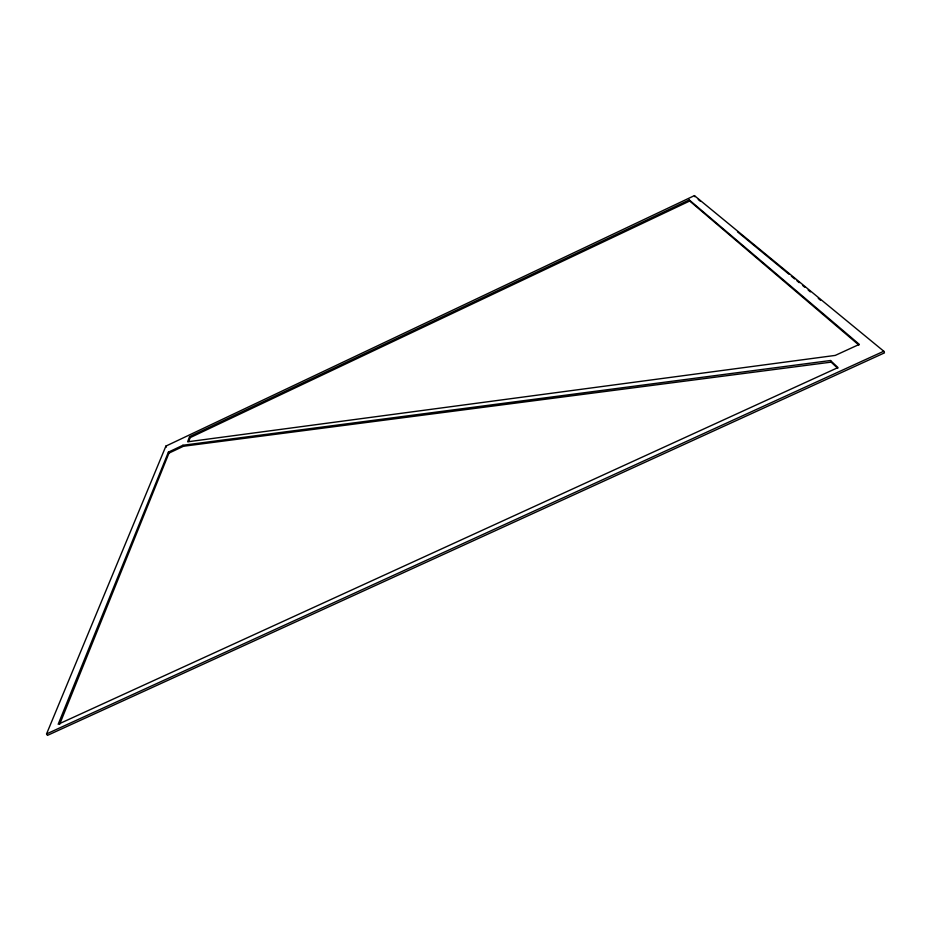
<?xml version="1.0" encoding="UTF-8"?>
<svg xmlns="http://www.w3.org/2000/svg" width="931" height="931" viewBox="0 0 931 931"><rect width="100%" height="100%" fill="white"/><g stroke="black" fill="none" stroke-linecap="round" stroke-linejoin="round"><path stroke-width="1.4" d="M188.679 441.503L190.122 437.64L689.696 201.015L858.871 345.04M189.563 436.662L187.631 441.806L835.247 355.409L859.325 344.365L689.243 199.932L189.563 436.662L190.122 437.64M59.631 724.353L168.953 453.129L183.477 446.252L831.15 362.136L837.725 368.315M168.395 452.14L58.188 724.26L837.993 367.57L830.487 360.518L182.918 445.262L168.395 452.14L168.953 453.129M46.55 733.931L165.904 446.089L694.421 195.626L883.787 351.231L884.45 352.884L47.458 735.374L46.55 733.931L883.787 351.231M698.238 199.478L700.484 201.329M737.503 231.819L789.104 274.331M791.35 276.181L794.713 278.951M796.959 280.801L799.194 282.652M802.569 285.421L804.803 287.272M808.166 290.041L810.412 291.892M818.268 298.362L820.514 300.213M165.904 446.089L166.451 447.066M182.918 445.262L183.477 446.252M689.243 199.932L689.696 201.015M694.421 195.626L694.875 196.709M830.487 360.518L831.15 362.136"/></g></svg>
